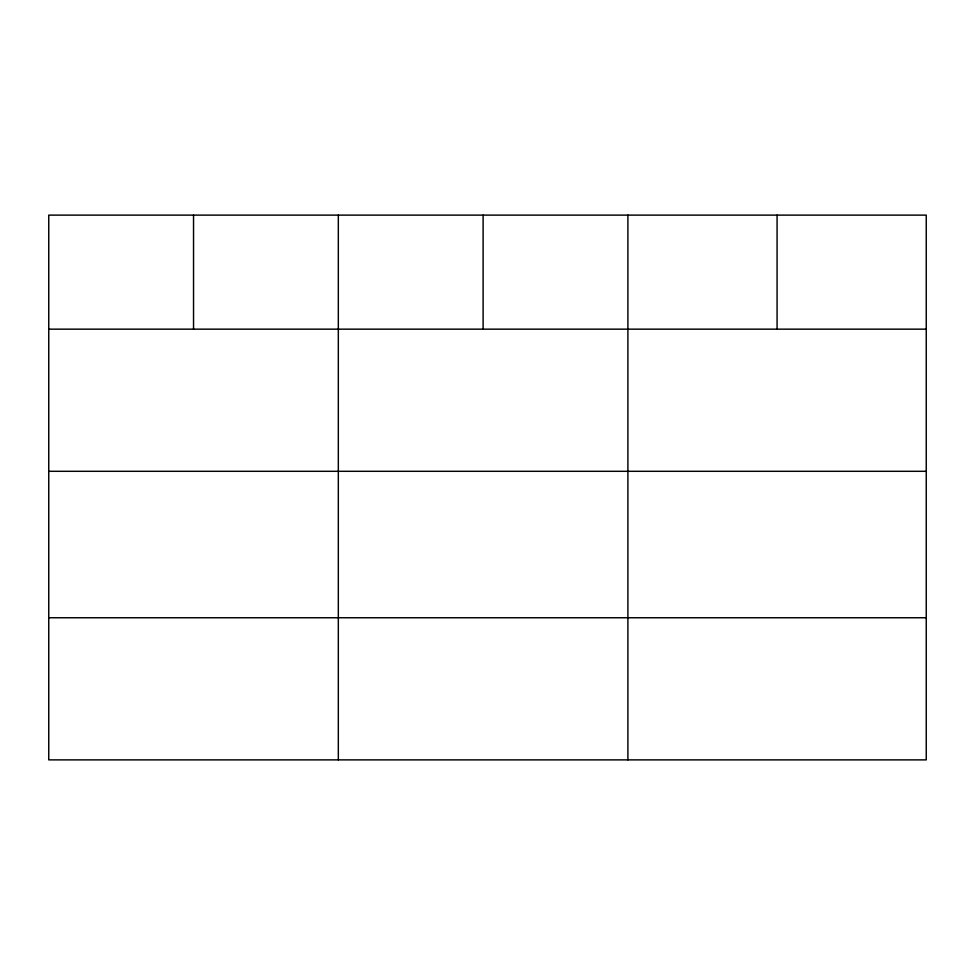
<?xml version="1.0" encoding="UTF-8"?>
<svg xmlns="http://www.w3.org/2000/svg" width="975" height="975" viewBox="0 0 975 975"><rect width="100%" height="100%" fill="white"/><g stroke="black" fill="none" stroke-linecap="round" stroke-linejoin="round"><path stroke-width="1.46" d="M926.25 471.303L926.25 215.122L48.75 215.122L48.75 759.878L926.25 759.878L926.25 471.303L48.75 471.303M48.75 329.16L926.25 329.16M48.75 617.748L926.25 617.748M777.075 215.122L777.075 329.16M627.9 215.122L627.9 759.878M483.112 215.122L483.112 329.16M338.325 215.122L338.325 759.878M193.538 215.122L193.538 329.16"/></g></svg>
